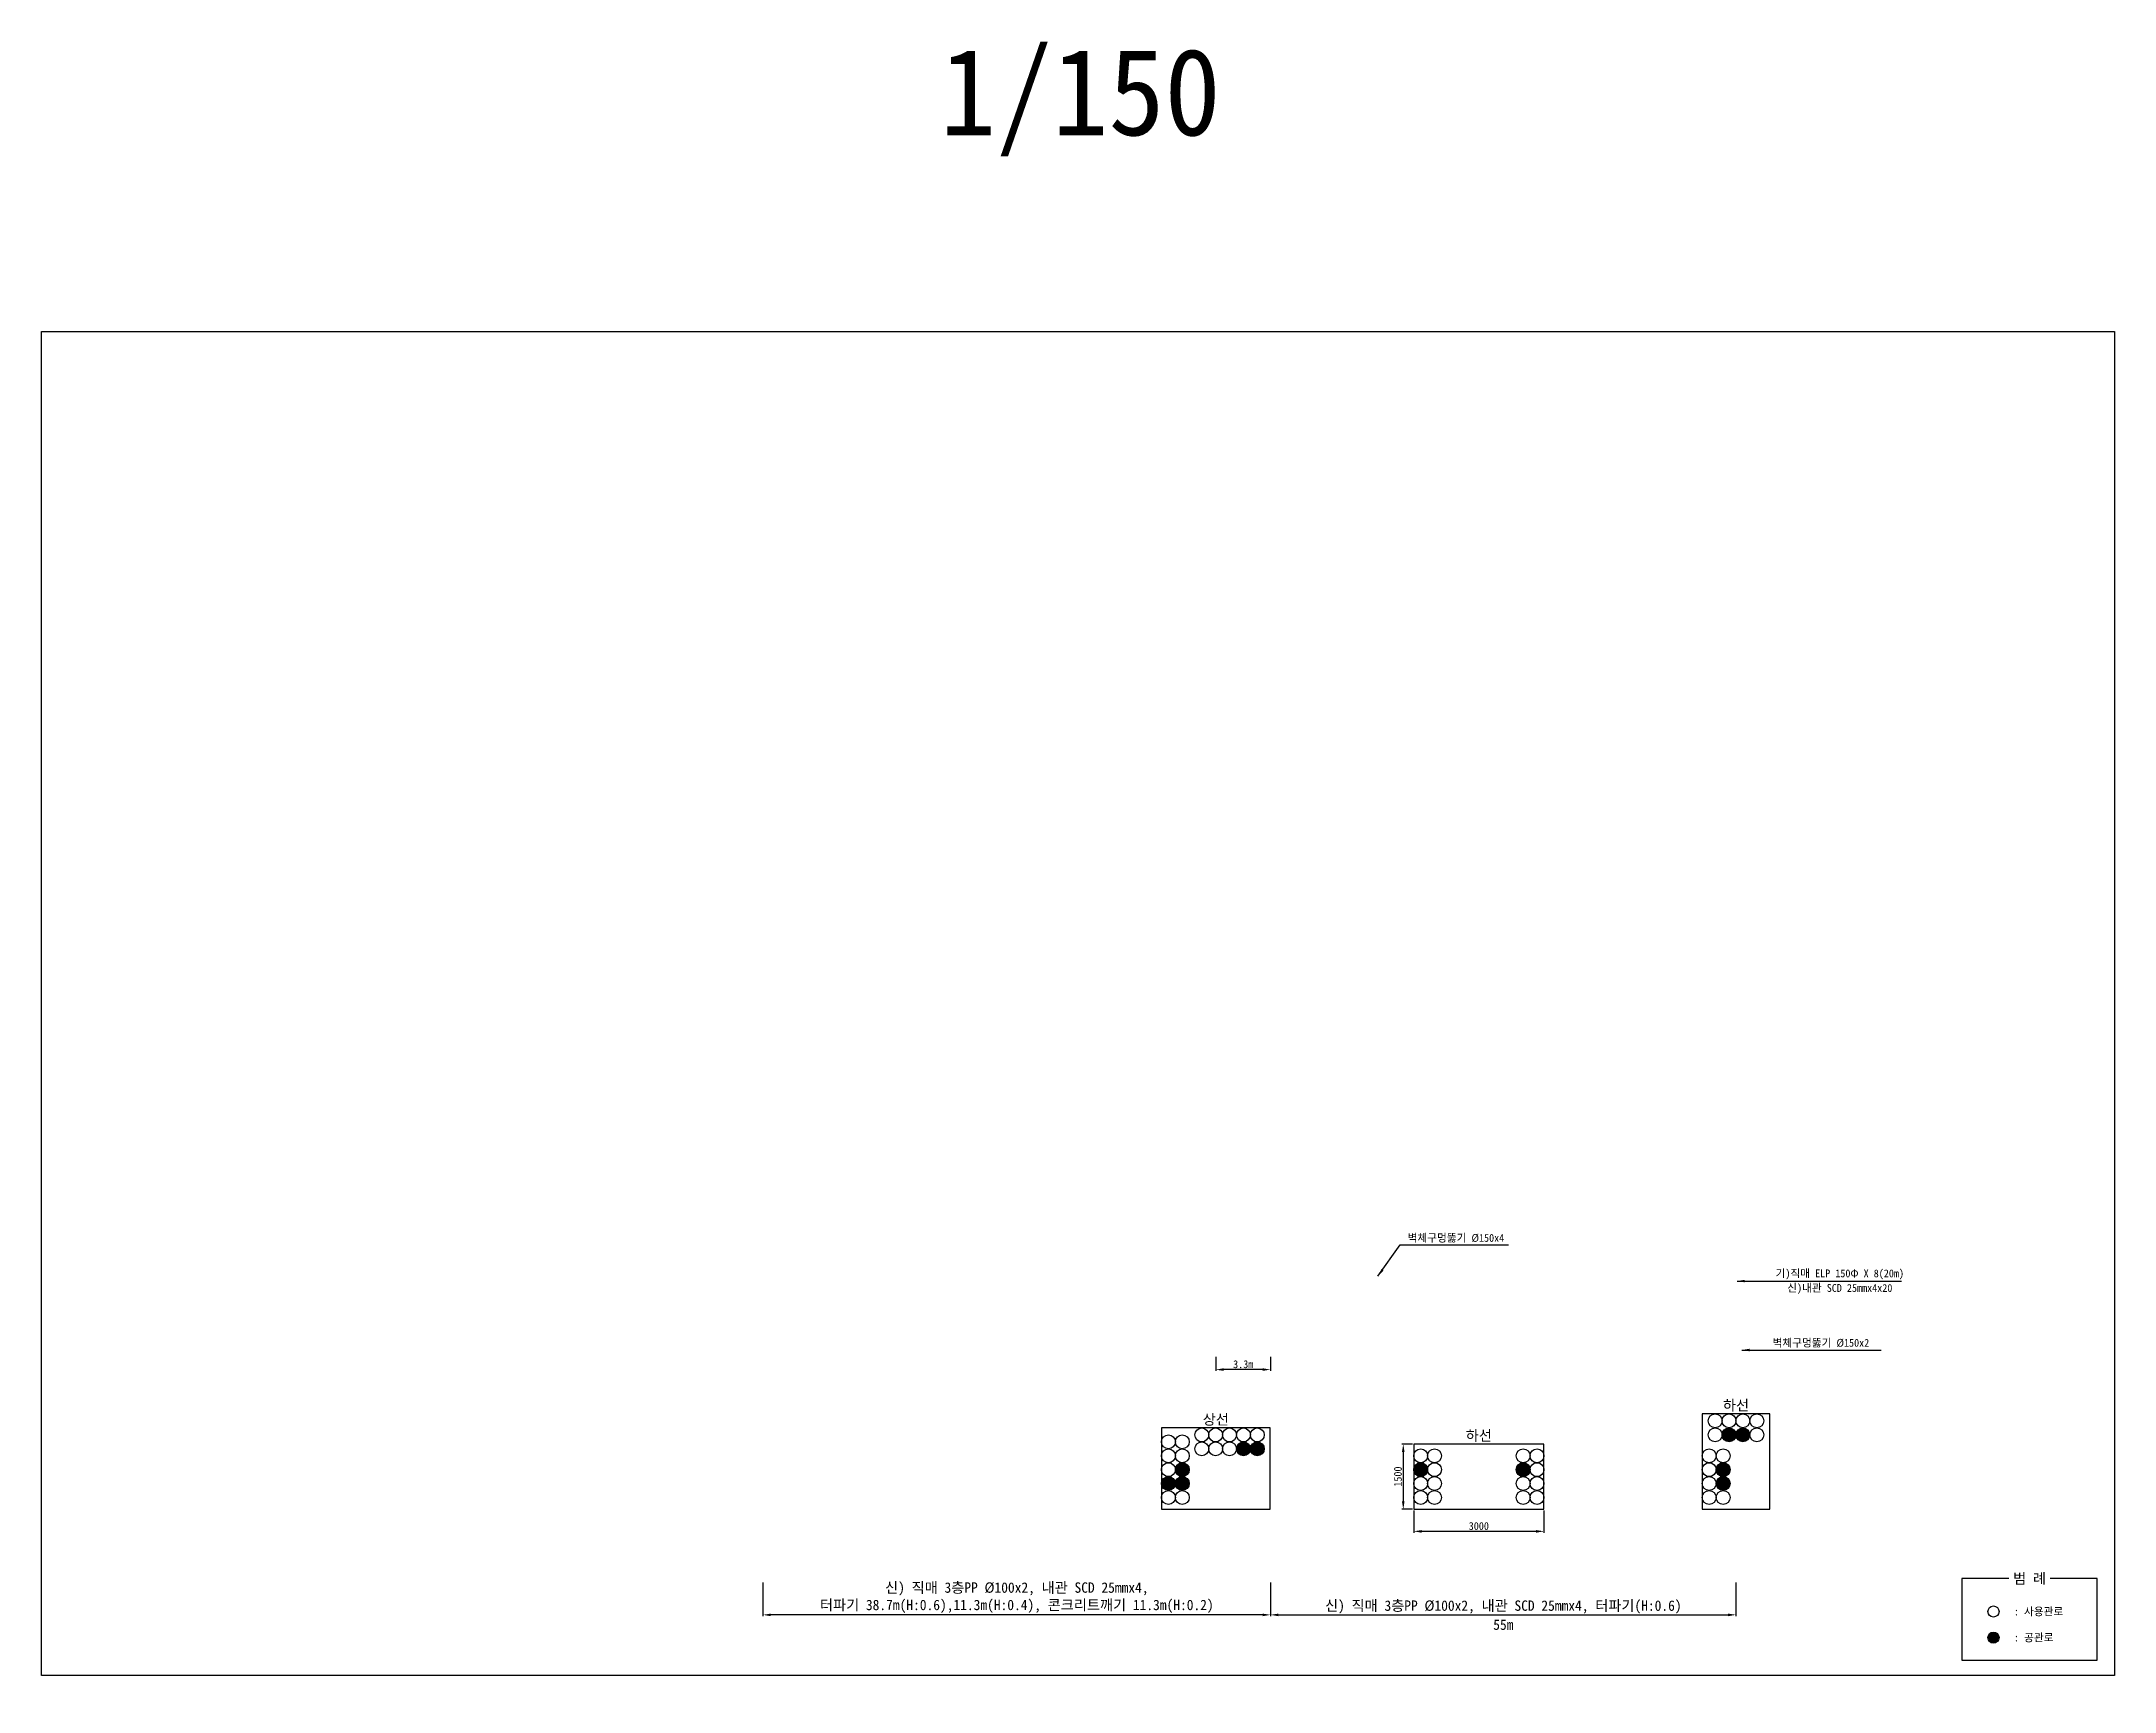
# Model space of a CAD drawing. Extents: x -143 to 185, y -2 to 126.
# Drawn here: x -143.1 to -23.7, y -1.7 to 93.4 of the extents above; entities that cross this region are included whole.
import ezdxf
from ezdxf.enums import TextEntityAlignment as Align

# ---------------------------------------------------------------- set-up
doc = ezdxf.new("R2010")
doc.units = 0
doc.header["$MEASUREMENT"] = 0
doc.layers.get('Defpoints').update_dxf_attribs({"linetype": 'CONTINUOUS'})
for name, color, linetype in [('TX-PAPR', 2, 'CONTINUOUS'), ('TZ-DIMS', 1, 'CONTINUOUS'), ('TZ-LEAL', 1, 'CONTINUOUS'), ('TZ-LEAT', 3, 'CONTINUOUS'), ('TZ-LINE', 7, 'CONTINUOUS'), ('TZ-TEX2', 3, 'CONTINUOUS'), ('TZ-TEXT', 6, 'CONTINUOUS')]:
    doc.layers.add(name, color=color, linetype=linetype)
doc.styles.get("Standard").update_dxf_attribs({"font": 'GulimChe.ttf'})
doc.dimstyles.new('D150', dxfattribs={"dimscale": 0.15, "dimtxt": 3, "dimasz": 3, "dimexe": 0.5, "dimexo": 0.5, "dimgap": 0.5, "dimtad": 1, "dimdec": 0, "dimzin": 1, "dimdsep": 46, "dimlunit": 6, "dimtxsty": 'Standard', "dimcen": 1, "dimclrd": 1, "dimclre": 1, "dimclrt": 3, "dimadec": 0, "dimazin": 0, "dimtfac": 1, "dimtdec": 0, "dimtix": 1, "dimtmove": 2, "dimatfit": 3, "dimfxl": 0, "dimtvp": 2, "dimlwd": -1, "dimlwe": -1, "dimarcsym": 0})

# ---------------------------------------------------------------- blocks, each defined once
blk = doc.blocks.new('*D7')
at = {"layer": 'Defpoints', "color": 0, "ltscale": 2}
for p in [(-64.06, 12.58), (-64.66, 8.83), (-64.06, 8.83)]:
    blk.add_point(p, dxfattribs=at)
at = {"layer": 'TZ-DIMS', "color": 1, "ltscale": 2}
for p, q in [((-64.14, 12.58), (-64.74, 12.58)), ((-64.66, 12.13), (-64.66, 9.28)), ((-64.14, 8.83), (-64.74, 8.83))]:
    blk.add_line(p, q, dxfattribs=at)
for points in [[(-64.74, 12.13), (-64.59, 12.13), (-64.66, 12.58)], [(-64.74, 9.28), (-64.59, 9.28), (-64.66, 8.83)]]:
    blk.add_solid(points, dxfattribs=at)
at = {"layer": 'TZ-DIMS', "color": 3, "ltscale": 2, "insert": (-64.97, 10.71), "char_height": 0.45, "attachment_point": 5, "rotation": 90}
blk.add_mtext('1500', dxfattribs=at)
blk = doc.blocks.new('*D8')
at = {"layer": 'Defpoints', "color": 0, "ltscale": 2}
for p in [(-64.06, 8.83), (-56.56, 8.83), (-56.56, 7.56)]:
    blk.add_point(p, dxfattribs=at)
at = {"layer": 'TZ-DIMS', "color": 1, "ltscale": 2}
for p, q in [((-64.06, 8.76), (-64.06, 7.48)), ((-56.56, 8.76), (-56.56, 7.48)), ((-63.61, 7.56), (-57.01, 7.56))]:
    blk.add_line(p, q, dxfattribs=at)
for points in [[(-63.61, 7.63), (-63.61, 7.48), (-64.06, 7.56)], [(-57.01, 7.63), (-57.01, 7.48), (-56.56, 7.56)]]:
    blk.add_solid(points, dxfattribs=at)
at = {"layer": 'TZ-DIMS', "color": 3, "ltscale": 2, "insert": (-60.31, 7.86), "char_height": 0.45, "attachment_point": 5}
blk.add_mtext('3000', dxfattribs=at)
blk = doc.blocks.new('*D4')
at = {"layer": 'Defpoints', "color": 0, "ltscale": 2}
for p in [(-75.46, 17.68), (-75.46, 16.87), (-72.31, 17.68)]:
    blk.add_point(p, dxfattribs=at)
at = {"layer": 'TZ-DIMS', "color": 1, "ltscale": 2}
for p, q in [((-75.46, 17.6), (-75.46, 16.8)), ((-72.76, 16.87), (-75.01, 16.87)), ((-72.31, 17.6), (-72.31, 16.8))]:
    blk.add_line(p, q, dxfattribs=at)
for points in [[(-75.01, 16.95), (-75.01, 16.8), (-75.46, 16.87)], [(-72.76, 16.95), (-72.76, 16.8), (-72.31, 16.87)]]:
    blk.add_solid(points, dxfattribs=at)
at = {"layer": 'TZ-DIMS', "color": 3, "ltscale": 2, "insert": (-73.88, 17.18), "char_height": 0.45, "width": 0.2959, "attachment_point": 5}
blk.add_mtext('3.3m', dxfattribs=at)
blk = doc.blocks.new('*D5')
at = {"layer": 'Defpoints', "color": 0, "ltscale": 2}
for p in [(-72.31, 4.68), (-45.5, 4.68), (-45.5, 2.75)]:
    blk.add_point(p, dxfattribs=at)
at = {"layer": 'TZ-TEXT', "color": 1, "ltscale": 2}
for p, q in [((-72.31, 4.61), (-72.31, 2.67)), ((-45.5, 4.61), (-45.5, 2.67)), ((-71.86, 2.75), (-45.95, 2.75))]:
    blk.add_line(p, q, dxfattribs=at)
for points in [[(-71.86, 2.82), (-71.86, 2.67), (-72.31, 2.75)], [(-45.95, 2.82), (-45.95, 2.67), (-45.5, 2.75)]]:
    blk.add_solid(points, dxfattribs=at)
at = {"layer": 'TZ-TEXT', "color": 3, "ltscale": 2, "insert": (-58.9, 3.2), "char_height": 0.6, "attachment_point": 5}
blk.add_mtext('{\\C6;신) 직매 3층PP Ø100x2, 내관 SCD 25mmx4, 터파기(H:0.6)}', dxfattribs=at)
blk = doc.blocks.new('*D6')
at = {"layer": 'Defpoints', "color": 0, "ltscale": 2}
for p in [(-101.54, 4.68), (-72.31, 4.68), (-101.54, 2.75)]:
    blk.add_point(p, dxfattribs=at)
at = {"layer": 'TZ-TEXT', "color": 1, "ltscale": 2}
for p, q in [((-101.54, 4.61), (-101.54, 2.67)), ((-72.31, 4.61), (-72.31, 2.67)), ((-72.76, 2.75), (-101.09, 2.75))]:
    blk.add_line(p, q, dxfattribs=at)
for points in [[(-101.09, 2.82), (-101.09, 2.67), (-101.54, 2.75)], [(-72.76, 2.82), (-72.76, 2.67), (-72.31, 2.75)]]:
    blk.add_solid(points, dxfattribs=at)
at = {"layer": 'TZ-TEXT', "color": 3, "ltscale": 2, "insert": (-86.92, 3.74), "char_height": 0.6, "attachment_point": 5}
blk.add_mtext('{\\C6;신) 직매 3층PP Ø100x2, 내관 SCD 25mmx4,\\P터파기 38.7m(H:0.6),11.3m(H:0.4), 콘크리트깨기 11.3m(H:0.2)}', dxfattribs=at)

msp = doc.modelspace()

# ---------------------------------------------------------------- hatches: boundary and pattern name
at = {"layer": 'TZ-LINE', "ltscale": 2}
h = msp.add_hatch(color=256, dxfattribs=at)
h.dxf.hatch_style = 1
h.paths.add_polyline_path([(-46.3, 13.12, 1), (-45.5, 13.12, 1)])
h = msp.add_hatch(color=256, dxfattribs=at)
h.dxf.hatch_style = 1
h.paths.add_polyline_path([(-45.5, 13.12, 1), (-44.7, 13.12, 1)])
h = msp.add_hatch(color=256, dxfattribs=at)
h.dxf.hatch_style = 1
h.paths.add_polyline_path([(-74.27, 12.31, 1), (-73.47, 12.31, 1)])
h = msp.add_hatch(color=256, dxfattribs=at)
h.dxf.hatch_style = 1
h.paths.add_polyline_path([(-73.47, 12.31, 1), (-72.67, 12.31, 1)])
h = msp.add_hatch(color=256, dxfattribs=at)
h.dxf.hatch_style = 1
h.paths.add_polyline_path([(-77.79, 11.11, 1), (-76.99, 11.11, 1)])
h = msp.add_hatch(color=256, dxfattribs=at)
h.dxf.hatch_style = 1
h.paths.add_polyline_path([(-64.06, 11.11, 1), (-63.26, 11.11, 1)])
h = msp.add_hatch(color=256, dxfattribs=at)
h.dxf.hatch_style = 1
h.paths.add_polyline_path([(-58.16, 11.11, 1), (-57.36, 11.11, 1)])
h = msp.add_hatch(color=256, dxfattribs=at)
h.dxf.hatch_style = 1
h.paths.add_polyline_path([(-46.64, 11.11, 1), (-45.84, 11.11, 1)])
h = msp.add_hatch(color=256, dxfattribs=at)
h.dxf.hatch_style = 1
h.paths.add_polyline_path([(-78.59, 10.31, 1), (-77.79, 10.31, 1)])
h = msp.add_hatch(color=256, dxfattribs=at)
h.dxf.hatch_style = 1
h.paths.add_polyline_path([(-77.79, 10.31, 1), (-76.99, 10.31, 1)])
h = msp.add_hatch(color=256, dxfattribs=at)
h.dxf.hatch_style = 1
h.paths.add_polyline_path([(-46.64, 10.31, 1), (-45.84, 10.31, 1)])
h = msp.add_hatch(color=256, dxfattribs=at)
h.dxf.hatch_style = 1
h.paths.add_polyline_path([(-30.99, 1.44, 1), (-30.35, 1.44, 1)])

# ---------------------------------------------------------------- linework, layer by layer
at = {"layer": 'TX-PAPR'}
msp.add_lwpolyline([(-143.1, 76.66), (-23.7, 76.66), (-23.7, -0.74), (-143.1, -0.74)], close=True, dxfattribs=at)
at = {"layer": 'TZ-LEAL', "elevation": 0.35}
msp.add_lwpolyline([(-64.85, 24.05), (-58.6, 24.05)], dxfattribs=at)
at = {"layer": 'TZ-LINE', "ltscale": 2, "elevation": 0.23}
for points in [[(-78.59, 8.83), (-72.33, 8.83), (-72.33, 13.51), (-78.59, 13.51)], [(-47.44, 8.83), (-43.55, 8.83), (-43.55, 14.32), (-47.44, 14.32)], [(-64.06, 8.83), (-56.56, 8.83), (-56.56, 12.58), (-64.06, 12.58)]]:
    msp.add_lwpolyline(points, close=True, dxfattribs=at)
msp.add_lwpolyline([(-29.78, 4.85), (-32.5, 4.85), (-32.5, 0.14), (-24.69, 0.14), (-24.69, 4.85), (-27.4, 4.85)], dxfattribs=at)
at = {"layer": 'TZ-LINE', "ltscale": 2}
for centre, radius in [((-76.27, 13.11, 0.23), 0.4), ((-75.47, 13.11, 0.23), 0.4), ((-74.67, 13.11, 0.23), 0.4), ((-73.87, 13.11, 0.23), 0.4), ((-73.07, 13.11, 0.23), 0.4), ((-46.7, 13.92, 0.23), 0.4), ((-46.7, 13.12, 0.23), 0.4), ((-45.9, 13.92, 0.23), 0.4), ((-45.9, 13.12, 0.23), 0.4), ((-45.1, 13.92, 0.23), 0.4), ((-45.1, 13.12, 0.23), 0.4), ((-44.3, 13.92, 0.23), 0.4), ((-44.3, 13.12, 0.23), 0.4), ((-78.19, 12.71, 0.23), 0.4), ((-78.19, 11.91, 0.23), 0.4), ((-77.39, 12.71, 0.23), 0.4), ((-77.39, 11.91, 0.23), 0.4), ((-76.27, 12.31, 0.23), 0.4), ((-75.47, 12.31, 0.23), 0.4), ((-74.67, 12.31, 0.23), 0.4), ((-73.87, 12.31, 0.23), 0.4), ((-73.07, 12.31, 0.23), 0.4), ((-63.66, 11.91, 0.23), 0.4), ((-62.86, 11.91, 0.23), 0.4), ((-57.76, 11.91, 0.23), 0.4), ((-56.96, 11.91, 0.23), 0.4), ((-47.04, 11.91, 0.23), 0.4), ((-46.24, 11.91, 0.23), 0.4), ((-78.19, 11.11, 0.23), 0.4), ((-77.39, 11.11, 0.23), 0.4), ((-63.66, 11.11, 0.23), 0.4), ((-62.86, 11.11, 0.23), 0.4), ((-57.76, 11.11, 0.23), 0.4), ((-56.96, 11.11, 0.23), 0.4), ((-47.04, 11.11, 0.23), 0.4), ((-46.24, 11.11, 0.23), 0.4), ((-78.19, 10.31, 0.23), 0.4), ((-78.19, 9.51, 0.23), 0.4), ((-77.39, 10.31, 0.23), 0.4), ((-77.39, 9.51, 0.23), 0.4), ((-63.66, 10.31, 0.23), 0.4), ((-63.66, 9.51, 0.23), 0.4), ((-62.86, 10.31, 0.23), 0.4), ((-62.86, 9.51, 0.23), 0.4), ((-57.76, 10.31, 0.23), 0.4), ((-57.76, 9.51, 0.23), 0.4), ((-56.96, 10.31, 0.23), 0.4), ((-56.96, 9.51, 0.23), 0.4), ((-47.04, 10.31, 0.23), 0.4), ((-47.04, 9.51, 0.23), 0.4), ((-46.24, 10.31, 0.23), 0.4), ((-46.24, 9.51, 0.23), 0.4), ((-30.67, 2.94, 0.23), 0.32), ((-30.67, 1.44, 0.23), 0.32)]:
    msp.add_circle(centre, radius, dxfattribs=at)

# ---------------------------------------------------------------- texts
at = {"layer": 'TZ-LEAT'}
msp.add_text('기)직매 ELP 150Φ X 8(20m)', height=0.45, dxfattribs=at).set_placement((-39.52, 22.39, 0.23), align=Align.MIDDLE)
at = {"layer": 'TZ-TEX2'}
for s, height, p in [('1/150', 5, (-83.26, 90.05)), ('상선', 0.6, (-75.46, 14.01, 0.23)), ('하선', 0.6, (-45.5, 14.82, 0.23)), ('하선', 0.6, (-60.31, 13.08, 0.23)), ('범 례', 0.6, (-28.59, 4.85, 0.23))]:
    msp.add_text(s, height=height, dxfattribs=at).set_placement(p, align=Align.MIDDLE)
for s, p in [(': 사용관로', (-29.49, 2.94, 0.23)), (': 공관로', (-29.49, 1.44, 0.23))]:
    msp.add_text(s, height=0.45, dxfattribs=at).set_placement(p, align=Align.MIDDLE_LEFT)
at = {"layer": 'TZ-TEXT'}
for s, p in [('벽체구멍뚫기 Ø150x4', (-61.63, 24.47, 0.35)), ('신)내관 SCD 25mmx4x20', (-39.52, 21.55, 0.23))]:
    msp.add_text(s, height=0.45, rotation=359.9482, dxfattribs=at).set_placement(p, align=Align.MIDDLE)
msp.add_text('벽체구멍뚫기 Ø150x2', height=0.45, rotation=359.9482, dxfattribs=at).set_placement((-43.39, 18.42, 0.23), align=Align.MIDDLE_LEFT)
at = {"layer": 'TZ-TEXT', "ltscale": 2, "insert": (-58.9, 2.18, 0.23), "char_height": 0.6, "attachment_point": 5}
msp.add_mtext('55m', dxfattribs=at)

# ---------------------------------------------------------------- dimensions: what is measured, and where the dimension line sits
at = {"layer": 'TZ-DIMS', "ltscale": 2}
for base, p1, p2, text, picture, middle in [((-75.46, 16.87, 0.23), (-72.31, 17.68, 0.23), (-75.46, 17.68, 0.23), '<>.3m', '*D4', (-73.88, 17.18, 0.23)), ((-56.56, 7.56, 0.23), (-64.06, 8.83, 0.23), (-56.56, 8.83, 0.23), '3000', '*D8', (-60.31, 7.86, 0.23))]:
    dim = msp.add_linear_dim(base=base, p1=p1, p2=p2, text=text, dimstyle='D150', dxfattribs=at)
    dim.commit()
    dim.dimension.update_dxf_attribs({"geometry": picture, "text_midpoint": middle})
dim = msp.add_linear_dim(base=(-64.66, 8.83, 0.23), p1=(-64.06, 12.58, 0.23), p2=(-64.06, 8.83, 0.23), angle=90, text='1500', dimstyle='D150', dxfattribs=at)
dim.commit()
dim.dimension.update_dxf_attribs({"geometry": '*D7', "text_midpoint": (-64.97, 10.71, 0.23)})
at = {"layer": 'TZ-TEXT', "ltscale": 2}
for base, p2, text, picture, middle in [((-101.54, 2.75, 0.23), (-101.54, 4.68, 0.23), '{\\C6;신) 직매 3층PP Ø100x2, 내관 SCD 25mmx4,\\P터파기 38.7m(H:0.6),11.3m(H:0.4), 콘크리트깨기 11.3m(H:0.2)}', '*D6', (-86.92, 3.74, 0.23)), ((-45.5, 2.75, 0.23), (-45.5, 4.68, 0.23), '{\\C6;신) 직매 3층PP Ø100x2, 내관 SCD 25mmx4, 터파기(H:0.6)}', '*D5', (-58.9, 3.2, 0.23))]:
    dim = msp.add_linear_dim(base=base, p1=(-72.31, 4.68, 0.23), p2=p2, text=text, dimstyle='D150', override={"dimtxt": 4}, dxfattribs=at)
    dim.commit()
    dim.dimension.update_dxf_attribs({"geometry": picture, "text_midpoint": middle})

# ---------------------------------------------------------------- leaders
at = {"layer": 'TZ-LEAL'}
for points in [[(-66.12, 22.25, 0.35), (-64.85, 24.05, 0.12)], [(-45.44, 21.97, 0.23), (-35.96, 21.97)], [(-45.17, 18, 0.23), (-37.14, 18, 0)]]:
    msp.add_leader(points, dimstyle='D150', dxfattribs=at)

doc.saveas('drawing.dxf')
